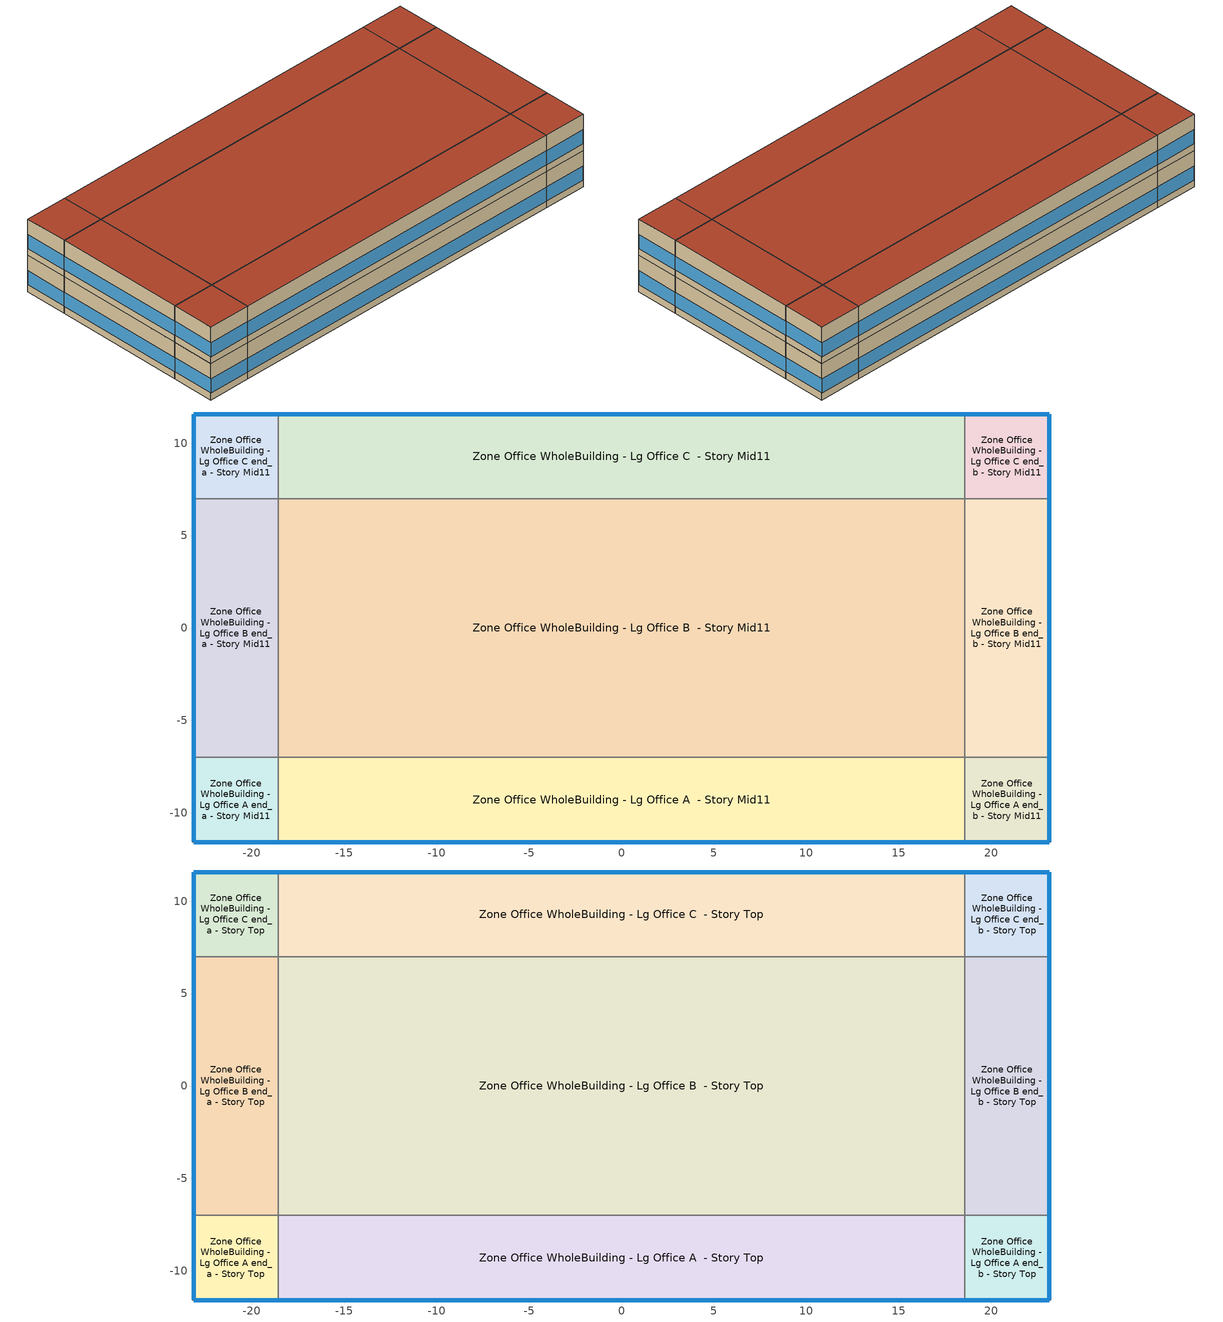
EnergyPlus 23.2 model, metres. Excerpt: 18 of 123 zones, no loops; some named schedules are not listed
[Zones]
Zone Office WholeBuilding - Lg Office A  - Story Mid11
 floor adiabatic (Typical Interior Floor): -18.58,-11.58 -18.58,-7 18.58,-7 18.58,-11.58 z43.59
 wall outside (Typical Insulated Steel Framed Exterior Wall R-4.44): -18.58,-11.58 18.58,-11.58 z43.59:47.55
 wall to Zone Office WholeBuilding - Lg Office A end_a - Story Mid11 (Typical Interior Wall): -18.58,-7 -18.58,-11.58 z43.59:47.55
 wall to Zone Office WholeBuilding - Lg Office B  - Story Mid11 (Typical Interior Wall): 18.58,-7 -18.58,-7 z43.59:47.55
 wall to Zone Office WholeBuilding - Lg Office A end_b - Story Mid11 (Typical Interior Wall): 18.58,-11.58 18.58,-7 z43.59:47.55
 window (U 1.22 SHGC 0.54 Simple Glazing Window U-1.22 SHGC 0.54): -18.55,-11.58 18.55,-11.58 z44.35:45.86
 ceiling adiabatic (Typical Interior Ceiling): 18.58,-11.58 18.58,-7 -18.58,-7 -18.58,-11.58 z47.55
Zone Office WholeBuilding - Lg Office A end_a - Story Mid11
 floor adiabatic (Typical Interior Floor): -23.15,-11.58 -23.15,-7 -18.58,-7 -18.58,-11.58 z43.59
 wall outside (Typical Insulated Steel Framed Exterior Wall R-4.44): -23.15,-7 -23.15,-11.58 -18.58,-11.58 z43.59:47.55
 wall to Zone Office WholeBuilding - Lg Office B end_a - Story Mid11 (Typical Interior Wall): -18.58,-7 -23.15,-7 z43.59:47.55
 window (U 1.22 SHGC 0.54 Simple Glazing Window U-1.22 SHGC 0.54): -23.15,-7.03 -23.15,-11.55 / -23.13,-11.58 -18.6,-11.58 z44.35:45.87
 ceiling adiabatic (Typical Interior Ceiling): -18.58,-11.58 -18.58,-7 -23.15,-7 -23.15,-11.58 z47.55
Zone Office WholeBuilding - Lg Office A end_b - Story Mid11
 floor adiabatic (Typical Interior Floor): 18.58,-11.58 18.58,-7 23.15,-7 23.15,-11.58 z43.59
 wall outside (Typical Insulated Steel Framed Exterior Wall R-4.44): 18.58,-11.58 23.15,-11.58 23.15,-7 z43.59:47.55
 wall to Zone Office WholeBuilding - Lg Office B end_b - Story Mid11 (Typical Interior Wall): 23.15,-7 18.58,-7 z43.59:47.55
 window (U 1.22 SHGC 0.54 Simple Glazing Window U-1.22 SHGC 0.54): 23.15,-11.55 23.15,-7.03 / 18.6,-11.58 23.13,-11.58 z44.35:45.87
 ceiling adiabatic (Typical Interior Ceiling): 23.15,-11.58 23.15,-7 18.58,-7 18.58,-11.58 z47.55
Zone Office WholeBuilding - Lg Office B  - Story Mid11
 floor adiabatic (Typical Interior Floor): -18.58,-7 -18.58,7 18.58,7 18.58,-7 z43.59
 wall to Zone Office WholeBuilding - Lg Office B end_a - Story Mid11 (Typical Interior Wall): -18.58,7 -18.58,-7 z43.59:47.55
 wall to Zone Office WholeBuilding - Lg Office C  - Story Mid11 (Typical Interior Wall): 18.58,7 -18.58,7 z43.59:47.55
 wall to Zone Office WholeBuilding - Lg Office B end_b - Story Mid11 (Typical Interior Wall): 18.58,-7 18.58,7 z43.59:47.55
 ceiling adiabatic (Typical Interior Ceiling): 18.58,-7 18.58,7 -18.58,7 -18.58,-7 z47.55
Zone Office WholeBuilding - Lg Office B end_a - Story Mid11
 floor adiabatic (Typical Interior Floor): -23.15,-7 -23.15,7 -18.58,7 -18.58,-7 z43.59
 wall outside (Typical Insulated Steel Framed Exterior Wall R-4.44): -23.15,7 -23.15,-7 z43.59:47.55
 wall to Zone Office WholeBuilding - Lg Office C end_a - Story Mid11 (Typical Interior Wall): -18.58,7 -23.15,7 z43.59:47.55
 window (U 1.22 SHGC 0.54 Simple Glazing Window U-1.22 SHGC 0.54): -23.15,6.98 -23.15,-6.98 z44.35:45.86
 ceiling adiabatic (Typical Interior Ceiling): -18.58,-7 -18.58,7 -23.15,7 -23.15,-7 z47.55
Zone Office WholeBuilding - Lg Office B end_b - Story Mid11
 floor adiabatic (Typical Interior Floor): 18.58,-7 18.58,7 23.15,7 23.15,-7 z43.59
 wall outside (Typical Insulated Steel Framed Exterior Wall R-4.44): 23.15,-7 23.15,7 z43.59:47.55
 wall to Zone Office WholeBuilding - Lg Office C end_b - Story Mid11 (Typical Interior Wall): 23.15,7 18.58,7 z43.59:47.55
 window (U 1.22 SHGC 0.54 Simple Glazing Window U-1.22 SHGC 0.54): 23.15,-6.98 23.15,6.98 z44.35:45.86
 ceiling adiabatic (Typical Interior Ceiling): 23.15,-7 23.15,7 18.58,7 18.58,-7 z47.55
Zone Office WholeBuilding - Lg Office C  - Story Mid11
 floor adiabatic (Typical Interior Floor): -18.58,7 -18.58,11.58 18.58,11.58 18.58,7 z43.59
 wall outside (Typical Insulated Steel Framed Exterior Wall R-4.44): 18.58,11.58 -18.58,11.58 z43.59:47.55
 wall to Zone Office WholeBuilding - Lg Office C end_a - Story Mid11 (Typical Interior Wall): -18.58,11.58 -18.58,7 z43.59:47.55
 wall to Zone Office WholeBuilding - Lg Office C end_b - Story Mid11 (Typical Interior Wall): 18.58,7 18.58,11.58 z43.59:47.55
 window (U 1.22 SHGC 0.54 Simple Glazing Window U-1.22 SHGC 0.54): 18.55,11.58 -18.55,11.58 z44.35:45.86
 ceiling adiabatic (Typical Interior Ceiling): 18.58,7 18.58,11.58 -18.58,11.58 -18.58,7 z47.55
Zone Office WholeBuilding - Lg Office C end_a - Story Mid11
 floor adiabatic (Typical Interior Floor): -23.15,7 -23.15,11.58 -18.58,11.58 -18.58,7 z43.59
 wall outside (Typical Insulated Steel Framed Exterior Wall R-4.44): -18.58,11.58 -23.15,11.58 -23.15,7 z43.59:47.55
 window (U 1.22 SHGC 0.54 Simple Glazing Window U-1.22 SHGC 0.54): -23.15,11.55 -23.15,7.03 / -18.6,11.58 -23.13,11.58 z44.35:45.87
 ceiling adiabatic (Typical Interior Ceiling): -18.58,7 -18.58,11.58 -23.15,11.58 -23.15,7 z47.55
Zone Office WholeBuilding - Lg Office C end_b - Story Mid11
 floor adiabatic (Typical Interior Floor): 18.58,7 18.58,11.58 23.15,11.58 23.15,7 z43.59
 wall outside (Typical Insulated Steel Framed Exterior Wall R-4.44): 23.15,7 23.15,11.58 18.58,11.58 z43.59:47.55
 window (U 1.22 SHGC 0.54 Simple Glazing Window U-1.22 SHGC 0.54): 23.13,11.58 18.6,11.58 / 23.15,7.03 23.15,11.55 z44.35:45.87
 ceiling adiabatic (Typical Interior Ceiling): 23.15,7 23.15,11.58 18.58,11.58 18.58,7 z47.55
Zone Office WholeBuilding - Lg Office A  - Story Top
 floor adiabatic (Typical Interior Floor): -18.58,-11.58 -18.58,-7 18.58,-7 18.58,-11.58 z47.55
 wall outside (Typical Insulated Steel Framed Exterior Wall R-4.44): -18.58,-11.58 18.58,-11.58 z47.55:51.51
 wall to Zone Office WholeBuilding - Lg Office A end_a - Story Top (Typical Interior Wall): -18.58,-7 -18.58,-11.58 z47.55:51.51
 wall to Zone Office WholeBuilding - Lg Office B  - Story Top (Typical Interior Wall): 18.58,-7 -18.58,-7 z47.55:51.51
 wall to Zone Office WholeBuilding - Lg Office A end_b - Story Top (Typical Interior Wall): 18.58,-11.58 18.58,-7 z47.55:51.51
 window (U 1.22 SHGC 0.54 Simple Glazing Window U-1.22 SHGC 0.54): -18.55,-11.58 18.55,-11.58 z48.31:49.82
 roof outside (Typical IEAD Roof R-10.0): 18.58,-11.58 18.58,-7 -18.58,-7 -18.58,-11.58 z51.51
Zone Office WholeBuilding - Lg Office A end_a - Story Top
 floor adiabatic (Typical Interior Floor): -23.15,-11.58 -23.15,-7 -18.58,-7 -18.58,-11.58 z47.55
 wall outside (Typical Insulated Steel Framed Exterior Wall R-4.44): -23.15,-7 -23.15,-11.58 -18.58,-11.58 z47.55:51.51
 wall to Zone Office WholeBuilding - Lg Office B end_a - Story Top (Typical Interior Wall): -18.58,-7 -23.15,-7 z47.55:51.51
 window (U 1.22 SHGC 0.54 Simple Glazing Window U-1.22 SHGC 0.54): -23.15,-7.03 -23.15,-11.55 / -23.13,-11.58 -18.6,-11.58 z48.31:49.83
 roof outside (Typical IEAD Roof R-10.0): -18.58,-11.58 -18.58,-7 -23.15,-7 -23.15,-11.58 z51.51
Zone Office WholeBuilding - Lg Office A end_b - Story Top
 floor adiabatic (Typical Interior Floor): 18.58,-11.58 18.58,-7 23.15,-7 23.15,-11.58 z47.55
 wall outside (Typical Insulated Steel Framed Exterior Wall R-4.44): 18.58,-11.58 23.15,-11.58 23.15,-7 z47.55:51.51
 wall to Zone Office WholeBuilding - Lg Office B end_b - Story Top (Typical Interior Wall): 23.15,-7 18.58,-7 z47.55:51.51
 window (U 1.22 SHGC 0.54 Simple Glazing Window U-1.22 SHGC 0.54): 23.15,-11.55 23.15,-7.03 / 18.6,-11.58 23.13,-11.58 z48.31:49.83
 roof outside (Typical IEAD Roof R-10.0): 23.15,-11.58 23.15,-7 18.58,-7 18.58,-11.58 z51.51
Zone Office WholeBuilding - Lg Office B  - Story Top
 floor adiabatic (Typical Interior Floor): -18.58,-7 -18.58,7 18.58,7 18.58,-7 z47.55
 wall to Zone Office WholeBuilding - Lg Office B end_a - Story Top (Typical Interior Wall): -18.58,7 -18.58,-7 z47.55:51.51
 wall to Zone Office WholeBuilding - Lg Office C  - Story Top (Typical Interior Wall): 18.58,7 -18.58,7 z47.55:51.51
 wall to Zone Office WholeBuilding - Lg Office B end_b - Story Top (Typical Interior Wall): 18.58,-7 18.58,7 z47.55:51.51
 roof outside (Typical IEAD Roof R-10.0): 18.58,-7 18.58,7 -18.58,7 -18.58,-7 z51.51
Zone Office WholeBuilding - Lg Office B end_a - Story Top
 floor adiabatic (Typical Interior Floor): -23.15,-7 -23.15,7 -18.58,7 -18.58,-7 z47.55
 wall outside (Typical Insulated Steel Framed Exterior Wall R-4.44): -23.15,7 -23.15,-7 z47.55:51.51
 wall to Zone Office WholeBuilding - Lg Office C end_a - Story Top (Typical Interior Wall): -18.58,7 -23.15,7 z47.55:51.51
 window (U 1.22 SHGC 0.54 Simple Glazing Window U-1.22 SHGC 0.54): -23.15,6.98 -23.15,-6.98 z48.31:49.82
 roof outside (Typical IEAD Roof R-10.0): -18.58,-7 -18.58,7 -23.15,7 -23.15,-7 z51.51
Zone Office WholeBuilding - Lg Office B end_b - Story Top
 floor adiabatic (Typical Interior Floor): 18.58,-7 18.58,7 23.15,7 23.15,-7 z47.55
 wall outside (Typical Insulated Steel Framed Exterior Wall R-4.44): 23.15,-7 23.15,7 z47.55:51.51
 wall to Zone Office WholeBuilding - Lg Office C end_b - Story Top (Typical Interior Wall): 23.15,7 18.58,7 z47.55:51.51
 window (U 1.22 SHGC 0.54 Simple Glazing Window U-1.22 SHGC 0.54): 23.15,-6.98 23.15,6.98 z48.31:49.82
 roof outside (Typical IEAD Roof R-10.0): 23.15,-7 23.15,7 18.58,7 18.58,-7 z51.51
Zone Office WholeBuilding - Lg Office C  - Story Top
 floor adiabatic (Typical Interior Floor): -18.58,7 -18.58,11.58 18.58,11.58 18.58,7 z47.55
 wall outside (Typical Insulated Steel Framed Exterior Wall R-4.44): 18.58,11.58 -18.58,11.58 z47.55:51.51
 wall to Zone Office WholeBuilding - Lg Office C end_a - Story Top (Typical Interior Wall): -18.58,11.58 -18.58,7 z47.55:51.51
 wall to Zone Office WholeBuilding - Lg Office C end_b - Story Top (Typical Interior Wall): 18.58,7 18.58,11.58 z47.55:51.51
 window (U 1.22 SHGC 0.54 Simple Glazing Window U-1.22 SHGC 0.54): 18.55,11.58 -18.55,11.58 z48.31:49.82
 roof outside (Typical IEAD Roof R-10.0): 18.58,7 18.58,11.58 -18.58,11.58 -18.58,7 z51.51
Zone Office WholeBuilding - Lg Office C end_a - Story Top
 floor adiabatic (Typical Interior Floor): -23.15,7 -23.15,11.58 -18.58,11.58 -18.58,7 z47.55
 wall outside (Typical Insulated Steel Framed Exterior Wall R-4.44): -18.58,11.58 -23.15,11.58 -23.15,7 z47.55:51.51
 window (U 1.22 SHGC 0.54 Simple Glazing Window U-1.22 SHGC 0.54): -23.15,11.55 -23.15,7.03 / -18.6,11.58 -23.13,11.58 z48.31:49.83
 roof outside (Typical IEAD Roof R-10.0): -18.58,7 -18.58,11.58 -23.15,11.58 -23.15,7 z51.51
Zone Office WholeBuilding - Lg Office C end_b - Story Top
 floor adiabatic (Typical Interior Floor): 18.58,7 18.58,11.58 23.15,11.58 23.15,7 z47.55
 wall outside (Typical Insulated Steel Framed Exterior Wall R-4.44): 23.15,7 23.15,11.58 18.58,11.58 z47.55:51.51
 window (U 1.22 SHGC 0.54 Simple Glazing Window U-1.22 SHGC 0.54): 23.13,11.58 18.6,11.58 / 23.15,7.03 23.15,11.55 z48.31:49.83
 roof outside (Typical IEAD Roof R-10.0): 23.15,7 23.15,11.58 18.58,11.58 18.58,7 z51.51
[Building]
ComStock DOE Ref Pre-1980|LargeOffice: North Axis {deg}=270; Terrain=City
[Site:Location]
Maxwell Afb_AL_USA: Latitude {deg}=32.38; Longitude {deg}=-86.36; Time Zone {hr}=-6; Elevation {m}=52
[Site:GroundTemperature:FCfactorMethod]
January Ground Temperature {C}=16; February Ground Temperature {C}=11.9; March Ground Temperature {C}=7.7; April Ground Temperature {C}=4; May Ground Temperature {C}=7.9; June Ground Temperature {C}=13.8; July Ground Temperature {C}=17.2; August Ground Temperature {C}=20.8; September Ground Temperature {C}=24.8; October Ground Temperature {C}=26.1; November Ground Temperature {C}=26.5; December Ground Temperature {C}=22.5
[Site:WaterMainsTemperature]
Calculation Method=Correlation; Annual Average Outdoor Air Temperature {C}=18.7358; Maximum Difference In Monthly Average Outdoor Air Temperatures {deltaC}=20.53
[SizingPeriod:DesignDay] Month=7; Day of Month=21; Day Type=SummerDesignDay; Daily Dry-Bulb Temperature Range {deltaC}=10.3; Dry-Bulb Temperature Range Modifier Type=DefaultMultipliers; Barometric Pressure {Pa}=100702; Wind Speed {m/s}=3; Wind Direction {deg}=240; Rain Indicator=No; Snow Indicator=No; Daylight Saving Time Indicator=No; Solar Model Indicator=ASHRAETau; ASHRAE Clear Sky Optical Depth for Beam Irradiance (taub)=0.459; ASHRAE Clear Sky Optical Depth for Diffuse Irradiance (taud)=2.177; Begin Environment Reset Mode=FullResetAtBeginEnvironment
Name | Maximum Dry-Bulb Temperature {C} | Humidity Condition Type | Wetbulb or DewPoint at Maximum Dry-Bulb {C}
Maxwell Afb Ann Clg .4% Condns DB=>MWB 1 | 36.3 | Wetbulb | 24.8
Maxwell Afb Ann Clg .4% Condns WB=>MDB 1 | 32.9 | Wetbulb | 27
Maxwell Afb Ann Clg 1% Condns DB=>MWB 1 | 35.2 | Wetbulb | 24.8
Maxwell Afb Ann Clg 2% Condns DP=>MDB 1 | 28.6 | Dewpoint | 24.5
[Material] Thermal Absorptance=0.9; Solar Absorptance=0.7
Name | Roughness | Thickness {m} | Conductivity {W/m-K} | Density {kg/m3} | Specific Heat {J/kg-K} | Visible Absorptance
100mm Normalweight concrete floor | MediumRough | 0.1016 | 2.31045 | 2322 | 832.557 | 0.7
25mm Stucco | Smooth | 0.0254 | 0.72 | 1856 | 840 | 0.7
5/8 in. Gypsum Board | MediumSmooth | 0.0159 | 0.16 | 800 | 1090 | 0.7
G01 13mm gypsum board | Smooth | 0.0127 | 0.160031 | 800.001 | 1090.73 | 0.5
Metal Roof Surface | Smooth | 0.0008 | 45.28 | 7824 | 500 | 0.7
Roof Membrane | VeryRough | 0.0095 | 0.16 | 1121.29 | 1460 | 0.7
Std Wood 6inch 1 | MediumSmooth | 0.15 | 0.12 | 540 | 1210 | 0.7
[Material:NoMass] Roughness=Smooth; Thermal Absorptance=0.9; Solar Absorptance=0.7
Name | Thermal Resistance {m2-K/W} | Visible Absorptance
CP02 CARPET PAD | 0.21648 | 0.8
Typical Insulation R-2.27 | 0.39899 | 0.7
Typical Insulation R-8.88 | 1.56434 | 0.7
[WindowMaterial:SimpleGlazingSystem]
U 1.22 SHGC 0.54 Simple Glazing U-1.22 SHGC 0.54: U-Factor {W/m2-K}=6.92748; Solar Heat Gain Coefficient=0.54; Visible Transmittance=0.38
[Construction]
InteriorFurnishings 1: Std Wood 6inch 1
Typical IEAD Roof R-10.0: Roof Membrane, Typical Insulation R-8.88, Metal Roof Surface
Typical Insulated Steel Framed Exterior Wall R-4.44: 25mm Stucco, 5/8 in. Gypsum Board, Typical Insulation R-2.27, 5/8 in. Gypsum Board
Typical Interior Ceiling: CP02 CARPET PAD, 100mm Normalweight concrete floor
Typical Interior Floor: 100mm Normalweight concrete floor, CP02 CARPET PAD
Typical Interior Wall: G01 13mm gypsum board, G01 13mm gypsum board
U 1.22 SHGC 0.54 Simple Glazing Window U-1.22 SHGC 0.54: U 1.22 SHGC 0.54 Simple Glazing U-1.22 SHGC 0.54
[Zone] Multiplier=1; Part of Total Floor Area=Yes
Zone Office WholeBuilding - Lg Office A  - Story Mid11; Zone Office WholeBuilding - Lg Office A  - Story Top; Zone Office WholeBuilding - Lg Office A end_a - Story Mid11; Zone Office WholeBuilding - Lg Office A end_a - Story Top; Zone Office WholeBuilding - Lg Office A end_b - Story Mid11; Zone Office WholeBuilding - Lg Office A end_b - Story Top; Zone Office WholeBuilding - Lg Office B  - Story Mid11; Zone Office WholeBuilding - Lg Office B  - Story Top; Zone Office WholeBuilding - Lg Office B end_a - Story Mid11; Zone Office WholeBuilding - Lg Office B end_a - Story Top; Zone Office WholeBuilding - Lg Office B end_b - Story Mid11; Zone Office WholeBuilding - Lg Office B end_b - Story Top; Zone Office WholeBuilding - Lg Office C  - Story Mid11; Zone Office WholeBuilding - Lg Office C  - Story Top; Zone Office WholeBuilding - Lg Office C end_a - Story Mid11; Zone Office WholeBuilding - Lg Office C end_a - Story Top; Zone Office WholeBuilding - Lg Office C end_b - Story Mid11; Zone Office WholeBuilding - Lg Office C end_b - Story Top
[Space] Space Type=Office WholeBuilding - Lg Office - ComStock DOE Ref Pre-1980
Name | Zone
Office WholeBuilding - Lg Office A  - Story Mid11 | Zone Office WholeBuilding - Lg Office A  - Story Mid11
Office WholeBuilding - Lg Office A  - Story Top | Zone Office WholeBuilding - Lg Office A  - Story Top
Office WholeBuilding - Lg Office A end_a - Story Mid11 | Zone Office WholeBuilding - Lg Office A end_a - Story Mid11
Office WholeBuilding - Lg Office A end_a - Story Top | Zone Office WholeBuilding - Lg Office A end_a - Story Top
Office WholeBuilding - Lg Office A end_b - Story Mid11 | Zone Office WholeBuilding - Lg Office A end_b - Story Mid11
Office WholeBuilding - Lg Office A end_b - Story Top | Zone Office WholeBuilding - Lg Office A end_b - Story Top
Office WholeBuilding - Lg Office B  - Story Mid11 | Zone Office WholeBuilding - Lg Office B  - Story Mid11
Office WholeBuilding - Lg Office B  - Story Top | Zone Office WholeBuilding - Lg Office B  - Story Top
Office WholeBuilding - Lg Office B end_a - Story Mid11 | Zone Office WholeBuilding - Lg Office B end_a - Story Mid11
Office WholeBuilding - Lg Office B end_a - Story Top | Zone Office WholeBuilding - Lg Office B end_a - Story Top
Office WholeBuilding - Lg Office B end_b - Story Mid11 | Zone Office WholeBuilding - Lg Office B end_b - Story Mid11
Office WholeBuilding - Lg Office B end_b - Story Top | Zone Office WholeBuilding - Lg Office B end_b - Story Top
Office WholeBuilding - Lg Office C  - Story Mid11 | Zone Office WholeBuilding - Lg Office C  - Story Mid11
Office WholeBuilding - Lg Office C  - Story Top | Zone Office WholeBuilding - Lg Office C  - Story Top
Office WholeBuilding - Lg Office C end_a - Story Mid11 | Zone Office WholeBuilding - Lg Office C end_a - Story Mid11
Office WholeBuilding - Lg Office C end_a - Story Top | Zone Office WholeBuilding - Lg Office C end_a - Story Top
Office WholeBuilding - Lg Office C end_b - Story Mid11 | Zone Office WholeBuilding - Lg Office C end_b - Story Mid11
Office WholeBuilding - Lg Office C end_b - Story Top | Zone Office WholeBuilding - Lg Office C end_b - Story Top
[SpaceList]
Office WholeBuilding - Lg Office - ComStock DOE Ref Pre-1980: Office WholeBuilding - Lg Office B  - Story Mid10, Office WholeBuilding - Lg Office B  - Story Ground, Office WholeBuilding - Lg Office A end_a - Story Mid, Office WholeBuilding - Lg Office A  - Story Mid, Office WholeBuilding - Lg Office B  - Story Mid, Office WholeBuilding - Lg Office C  - Story Mid, Office WholeBuilding - Lg Office A end_b - Story Mid, Office WholeBuilding - Lg Office B end_a - Story Mid2, Office WholeBuilding - Lg Office C end_a - Story Mid2, Office WholeBuilding - Lg Office A end_b - Story Mid8, Office WholeBuilding - Lg Office A end_a - Story Mid3, Office WholeBuilding - Lg Office B end_a - Story Mid3, Office WholeBuilding - Lg Office C end_a - Story Mid3, Office WholeBuilding - Lg Office A end_b - Story Top, Office WholeBuilding - Lg Office A end_b - Story Mid3, Office WholeBuilding - Lg Office B end_b - Story Mid3, Office WholeBuilding - Lg Office A  - Story Mid2, Office WholeBuilding - Lg Office C end_b - Story Mid3, Office WholeBuilding - Lg Office A end_a - Story Mid4, Office WholeBuilding - Lg Office B end_a - Story Mid4, Office WholeBuilding - Lg Office A  - Story Mid4, Office WholeBuilding - Lg Office B  - Story Mid4, Office WholeBuilding - Lg Office C  - Story Mid4, Office WholeBuilding - Lg Office B end_a - Story Ground, Office WholeBuilding - Lg Office B end_b - Story Mid2, Office WholeBuilding - Lg Office A end_a - Story Mid8, Office WholeBuilding - Lg Office A end_b - Story Mid4, Office WholeBuilding - Lg Office B end_b - Story Mid4, Office WholeBuilding - Lg Office C end_a - Story Ground, Office WholeBuilding - Lg Office C end_b - Story Mid4, Office WholeBuilding - Lg Office C end_a - Story Mid5, Office WholeBuilding - Lg Office C  - Story Mid5, Office WholeBuilding - Lg Office A  - Story Mid3, Office WholeBuilding - Lg Office A end_b - Story Mid5, Office WholeBuilding - Lg Office B end_b - Story Mid5, Office WholeBuilding - Lg Office A end_a - Story Ground, Office WholeBuilding - Lg Office C  - Story Mid2, Office WholeBuilding - Lg Office C  - Story Mid10, Office WholeBuilding - Lg Office B end_a - Story Mid, Office WholeBuilding - Lg Office C end_a - Story Mid10, Office WholeBuilding - Lg Office B  - Story Mid9, Office WholeBuilding - Lg Office B end_b - Story Mid10, Office WholeBuilding - Lg Office A end_b - Story Mid10, Office WholeBuilding - Lg Office B end_b - Story Mid9, Office WholeBuilding - Lg Office C end_a - Story Mid11, Office WholeBuilding - Lg Office C end_b - Story Top, Office WholeBuilding - Lg Office B end_b - Story Top, Office WholeBuilding - Lg Office A end_a - Story Mid7, Office WholeBuilding - Lg Office A end_a - Story Mid6, Office WholeBuilding - Lg Office A  - Story Mid5, Office WholeBuilding - Lg Office B  - Story Mid6, Office WholeBuilding - Lg Office C end_b - Story Mid11, Office WholeBuilding - Lg Office B  - Story Top, Office WholeBuilding - Lg Office A end_a - Story Mid10, Office WholeBuilding - Lg Office C end_b - Story Mid, Office WholeBuilding - Lg Office C  - Story Top, Office WholeBuilding - Lg Office A end_a - Story Mid11, Office WholeBuilding - Lg Office B  - Story Mid3, Office WholeBuilding - Lg Office C end_a - Story Top, Office WholeBuilding - Lg Office C end_b - Story Mid2, Office WholeBuilding - Lg Office A end_b - Story Mid6, Office WholeBuilding - Lg Office C end_b - Story Mid6, Office WholeBuilding - Lg Office A  - Story Mid10, Office WholeBuilding - Lg Office A  - Story Top, Office WholeBuilding - Lg Office A  - Story Mid6, Office WholeBuilding - Lg Office C end_a - Story Mid4, Office WholeBuilding - Lg Office C  - Story Mid11, Office WholeBuilding - Lg Office A  - Story Mid11, Office WholeBuilding - Lg Office B end_b - Story Mid, Office WholeBuilding - Lg Office A end_b - Story Mid9, Office WholeBuilding - Lg Office B end_a - Story Mid10, Office WholeBuilding - Lg Office C  - Story Mid9, Office WholeBuilding - Lg Office C end_b - Story Mid9, Office WholeBuilding - Lg Office C  - Story Mid3, Office WholeBuilding - Lg Office B  - Story Mid5, Office WholeBuilding - Lg Office C  - Story Mid7, Office WholeBuilding - Lg Office A end_a - Story Mid9, Office WholeBuilding - Lg Office B end_a - Story Mid11, Office WholeBuilding - Lg Office B end_a - Story Top, Office WholeBuilding - Lg Office A end_b - Story Mid11, Office WholeBuilding - Lg Office A  - Story Mid9, Office WholeBuilding - Lg Office B end_a - Story Mid5, Office WholeBuilding - Lg Office B end_a - Story Mid8, Office WholeBuilding - Lg Office C end_b - Story Mid8, Office WholeBuilding - Lg Office B  - Story Mid11, Office WholeBuilding - Lg Office C end_a - Story Mid9, Office WholeBuilding - Lg Office A  - Story Ground, Office WholeBuilding - Lg Office C end_a - Story Mid6, Office WholeBuilding - Lg Office C end_a - Story Mid, Office WholeBuilding - Lg Office A end_b - Story Mid2, Office WholeBuilding - Lg Office B end_a - Story Mid6, Office WholeBuilding - Lg Office B  - Story Mid7, Office WholeBuilding - Lg Office B end_a - Story Mid9, Office WholeBuilding - Lg Office B end_b - Story Mid8, Office WholeBuilding - Lg Office A end_a - Story Mid5, Office WholeBuilding - Lg Office B end_b - Story Mid7, Office WholeBuilding - Lg Office A end_a - Story Top, Office WholeBuilding - Lg Office A  - Story Mid7, Office WholeBuilding - Lg Office A end_a - Story Mid2, Office WholeBuilding - Lg Office B  - Story Mid2, Office WholeBuilding - Lg Office C  - Story Mid8, Office WholeBuilding - Lg Office C end_b - Story Mid10, Office WholeBuilding - Lg Office C end_a - Story Mid7, Office WholeBuilding - Lg Office B end_b - Story Mid11, Office WholeBuilding - Lg Office B  - Story Mid8, Office WholeBuilding - Lg Office A  - Story Mid8, Office WholeBuilding - Lg Office C end_a - Story Mid8, Office WholeBuilding - Lg Office C  - Story Ground, Office WholeBuilding - Lg Office C end_b - Story Mid7, Office WholeBuilding - Lg Office A end_b - Story Mid7, Office WholeBuilding - Lg Office B end_a - Story Mid7, Office WholeBuilding - Lg Office C  - Story Mid6, Office WholeBuilding - Lg Office B end_b - Story Mid6, Office WholeBuilding - Lg Office C end_b - Story Mid5
[Lights]
Office WholeBuilding - Lg Office Lights: Zone or ZoneList or Space or SpaceList=Office WholeBuilding - Lg Office - ComStock DOE Ref Pre-1980; Schedule=Office BLDG_LIGHT_EndUseData; Design Level Calculation Method=Watts/Area; Watts per Zone Floor Area {W/m2}=16.9532; Return Air Fraction=0; Fraction Radiant=0.655386; Fraction Visible=0.2; Fraction Replaceable=1
[ElectricEquipment]
Office WholeBuilding - Lg Office Elec Equip: Zone or ZoneList or Space or SpaceList=Office WholeBuilding - Lg Office - ComStock DOE Ref Pre-1980; Schedule=Office BLDG_EQUIP_EndUseData; Design Level Calculation Method=Watts/Area; Watts per Zone Floor Area {W/m2}=8.07293; Fraction Latent=0; Fraction Radiant=0.5; Fraction Lost=0
[InternalMass] Construction=InteriorFurnishings 1
Name | Zone or ZoneList | Space or SpaceList | Surface Area {m2}
Office WholeBuilding - Lg Office A  - Story Mid11 Mass | Zone Office WholeBuilding - Lg Office A  - Story Mid11 | Office WholeBuilding - Lg Office A  - Story Mid11 | 339.777
Office WholeBuilding - Lg Office A  - Story Top Mass | Zone Office WholeBuilding - Lg Office A  - Story Top | Office WholeBuilding - Lg Office A  - Story Top | 339.777
Office WholeBuilding - Lg Office A end_a - Story Mid11 Mass | Zone Office WholeBuilding - Lg Office A end_a - Story Mid11 | Office WholeBuilding - Lg Office A end_a - Story Mid11 | 41.8064
Office WholeBuilding - Lg Office A end_a - Story Top Mass | Zone Office WholeBuilding - Lg Office A end_a - Story Top | Office WholeBuilding - Lg Office A end_a - Story Top | 41.8064
Office WholeBuilding - Lg Office A end_b - Story Mid11 Mass | Zone Office WholeBuilding - Lg Office A end_b - Story Mid11 | Office WholeBuilding - Lg Office A end_b - Story Mid11 | 41.8064
Office WholeBuilding - Lg Office A end_b - Story Top Mass | Zone Office WholeBuilding - Lg Office A end_b - Story Top | Office WholeBuilding - Lg Office A end_b - Story Top | 41.8064
Office WholeBuilding - Lg Office B  - Story Mid11 Mass | Zone Office WholeBuilding - Lg Office B  - Story Mid11 | Office WholeBuilding - Lg Office B  - Story Mid11 | 1040.97
Office WholeBuilding - Lg Office B  - Story Top Mass | Zone Office WholeBuilding - Lg Office B  - Story Top | Office WholeBuilding - Lg Office B  - Story Top | 1040.97
Office WholeBuilding - Lg Office B end_a - Story Mid11 Mass | Zone Office WholeBuilding - Lg Office B end_a - Story Mid11 | Office WholeBuilding - Lg Office B end_a - Story Mid11 | 128.082
Office WholeBuilding - Lg Office B end_a - Story Top Mass | Zone Office WholeBuilding - Lg Office B end_a - Story Top | Office WholeBuilding - Lg Office B end_a - Story Top | 128.082
Office WholeBuilding - Lg Office B end_b - Story Mid11 Mass | Zone Office WholeBuilding - Lg Office B end_b - Story Mid11 | Office WholeBuilding - Lg Office B end_b - Story Mid11 | 128.082
Office WholeBuilding - Lg Office B end_b - Story Top Mass | Zone Office WholeBuilding - Lg Office B end_b - Story Top | Office WholeBuilding - Lg Office B end_b - Story Top | 128.082
Office WholeBuilding - Lg Office C  - Story Mid11 Mass | Zone Office WholeBuilding - Lg Office C  - Story Mid11 | Office WholeBuilding - Lg Office C  - Story Mid11 | 339.777
Office WholeBuilding - Lg Office C  - Story Top Mass | Zone Office WholeBuilding - Lg Office C  - Story Top | Office WholeBuilding - Lg Office C  - Story Top | 339.777
Office WholeBuilding - Lg Office C end_a - Story Mid11 Mass | Zone Office WholeBuilding - Lg Office C end_a - Story Mid11 | Office WholeBuilding - Lg Office C end_a - Story Mid11 | 41.8064
Office WholeBuilding - Lg Office C end_a - Story Top Mass | Zone Office WholeBuilding - Lg Office C end_a - Story Top | Office WholeBuilding - Lg Office C end_a - Story Top | 41.8064
Office WholeBuilding - Lg Office C end_b - Story Mid11 Mass | Zone Office WholeBuilding - Lg Office C end_b - Story Mid11 | Office WholeBuilding - Lg Office C end_b - Story Mid11 | 41.8064
Office WholeBuilding - Lg Office C end_b - Story Top Mass | Zone Office WholeBuilding - Lg Office C end_b - Story Top | Office WholeBuilding - Lg Office C end_b - Story Top | 41.8064
[People]
Office WholeBuilding - Lg Office People: Zone or ZoneList or Space or SpaceList=Office WholeBuilding - Lg Office - ComStock DOE Ref Pre-1980; Number of People Schedule=Large Office Bldg Occ; Number of People Calculation Method=People/Area; People per Floor Area {person/m2}=0.0538196; Fraction Radiant=0.3; Activity Level Schedule=Large Office Activity; Work Efficiency Schedule=Work Efficiency Schedule; Clothing Insulation Schedule=Clothing Schedule; Air Velocity Schedule=Air Velocity Schedule
[ZoneInfiltration:DesignFlowRate] Schedule=Always On Discrete; Design Flow Rate Calculation Method=Flow/ExteriorArea; Constant Term Coefficient=0; Temperature Term Coefficient=0; Velocity Term Coefficient=0.224; Velocity Squared Term Coefficient=0
Name | Zone or ZoneList or Space or SpaceList | Flow Rate per Exterior Surface Area {m3/s-m2}
Office WholeBuilding - Lg Office A  - Story Mid11 Infiltration | Office WholeBuilding - Lg Office A  - Story Mid11 | 0.00102523
Office WholeBuilding - Lg Office A  - Story Top Infiltration | Office WholeBuilding - Lg Office A  - Story Top | 0.000476001
Office WholeBuilding - Lg Office A end_a - Story Mid11 Infiltration | Office WholeBuilding - Lg Office A end_a - Story Mid11 | 0.00102523
Office WholeBuilding - Lg Office A end_a - Story Top Infiltration | Office WholeBuilding - Lg Office A end_a - Story Top | 0.000650147
Office WholeBuilding - Lg Office A end_b - Story Mid11 Infiltration | Office WholeBuilding - Lg Office A end_b - Story Mid11 | 0.00102523
Office WholeBuilding - Lg Office A end_b - Story Top Infiltration | Office WholeBuilding - Lg Office A end_b - Story Top | 0.000650147
Office WholeBuilding - Lg Office B end_a - Story Mid11 Infiltration | Office WholeBuilding - Lg Office B end_a - Story Mid11 | 0.00102523
Office WholeBuilding - Lg Office B end_a - Story Top Infiltration | Office WholeBuilding - Lg Office B end_a - Story Top | 0.000476001
Office WholeBuilding - Lg Office B end_b - Story Mid11 Infiltration | Office WholeBuilding - Lg Office B end_b - Story Mid11 | 0.00102523
Office WholeBuilding - Lg Office B end_b - Story Top Infiltration | Office WholeBuilding - Lg Office B end_b - Story Top | 0.000476001
Office WholeBuilding - Lg Office C  - Story Mid11 Infiltration | Office WholeBuilding - Lg Office C  - Story Mid11 | 0.00102523
Office WholeBuilding - Lg Office C  - Story Top Infiltration | Office WholeBuilding - Lg Office C  - Story Top | 0.000476001
Office WholeBuilding - Lg Office C end_a - Story Mid11 Infiltration | Office WholeBuilding - Lg Office C end_a - Story Mid11 | 0.00102523
Office WholeBuilding - Lg Office C end_a - Story Top Infiltration | Office WholeBuilding - Lg Office C end_a - Story Top | 0.000650147
Office WholeBuilding - Lg Office C end_b - Story Mid11 Infiltration | Office WholeBuilding - Lg Office C end_b - Story Mid11 | 0.00102523
Office WholeBuilding - Lg Office C end_b - Story Top Infiltration | Office WholeBuilding - Lg Office C end_b - Story Top | 0.000650147
[Exterior:Lights] Schedule=Always On Discrete; Control Option=AstronomicalClock
Name | Design Level {W}
Building Facades | 1481.13
Main Entries | 276.923
Other Doors | 346.154
Parking Areas and Drives | 12089.1
[Schedule:Day:Interval]
Office BLDG_LIGHT_EndUseData Default: Average, 00:15, 0.050454, 00:30, 0.0476171, 00:45, 0.0510856, 01:00, 0.0545542, 01:15, 0.0580227, 01:30, 0.0614912, 01:45, 0.0649598, 02:00, 0.0684283, 02:15, 0.0718968, 02:30, 0.0753654, 02:45, 0.0788339, 03:00, 0.0823025, 03:15, 0.085771, 03:30, 0.111016, 03:45, 0.136262, 04:00, 0.161507, 04:15, 0.186752, 04:30, 0.275585, 04:45, 0.364419, 05:00, 0.453253, 05:15, 0.542086, 05:30, 0.599833, 05:45, 0.657579, 06:00, 0.715326, 06:15, 0.773073, 06:30, 0.790609, 06:45, 0.808144, 07:00, 0.82568, 07:15, 0.843215, 07:30, 0.844346, 07:45, 0.845477, 08:00, 0.846607, 08:15, 0.847738, 08:30, 0.848869, 08:45, 0.85, 09:00, 0.841985, 09:15, 0.83397, 09:30, 0.825954, 09:45, 0.817939, 10:00, 0.805464, 10:15, 0.792989, 10:30, 0.780514, 10:45, 0.768039, 11:00, 0.774076, 11:15, 0.780114, 11:30, 0.786151, 11:45, 0.792188, 12:00, 0.785442, 12:15, 0.778695, 12:30, 0.771949, 12:45, 0.765202, 13:00, 0.735588, 13:15, 0.705974, 13:30, 0.67636, 13:45, 0.646746, 14:00, 0.588936, 14:15, 0.531125, 14:30, 0.473315, 14:45, 0.415505, 15:00, 0.357694, 15:15, 0.299884, 15:30, 0.258758, 15:45, 0.217632, 16:00, 0.176505, 16:15, 0.135379, 16:30, 0.124392, 16:45, 0.113405, 17:00, 0.102417, 17:15, 0.09143, 17:30, 0.090147, 17:45, 0.088864, 18:00, 0.087581, 18:15, 0.086298, 18:30, 0.0865627, 18:45, 0.0868275, 19:00, 0.0870922, 19:15, 0.087357, 19:30, 0.0872172, 19:45, 0.0870775, 20:00, 0.0869377, 20:15, 0.086798, 20:30, 0.0785857, 20:45, 0.0703735, 21:00, 0.0621613, 21:15, 0.053949, 21:30, 0.0527953, 21:45, 0.0516415, 22:00, 0.0504877, 22:15, 0.049334, 22:30, 0.0454997, 22:45, 0.0416655, 23:00, 0.0378312, 23:15, 0.033997, 23:30, 0.0401453, 23:45, 0.0435815, 24:00, 0.0470177
Office BLDG_LIGHT_EndUseData Sat Day: Average, 00:15, 0.064452, 00:30, 0.064679, 00:45, 0.0644732, 01:00, 0.0642674, 01:15, 0.0640616, 01:30, 0.0638558, 01:45, 0.0638332, 02:00, 0.0638105, 02:15, 0.0637879, 02:30, 0.0637652, 02:45, 0.0637686, 03:00, 0.063772, 03:15, 0.0637753, 03:30, 0.0637787, 03:45, 0.0480268, 04:00, 0.0467134, 04:15, 0.0454, 04:30, 0.0472158, 04:45, 0.0490316, 05:00, 0.0508474, 05:15, 0.0526632, 05:30, 0.0565485, 05:45, 0.0604339, 06:00, 0.0643192, 06:15, 0.0682046, 06:30, 0.0691603, 06:45, 0.070116, 07:00, 0.0710718, 07:15, 0.0720275, 07:30, 0.0729832, 07:45, 0.0739389, 08:00, 0.0748947, 08:15, 0.0758504, 08:30, 0.0768061, 08:45, 0.0777618, 09:00, 0.0787176, 09:15, 0.0796733, 09:30, 0.080629, 09:45, 0.0815848, 10:00, 0.0825405, 10:15, 0.0834962, 10:30, 0.0844519, 10:45, 0.0854077, 11:00, 0.0863634, 11:15, 0.0873191, 11:30, 0.0882749, 11:45, 0.0892306, 11:52, 0.0897084, 12:00, 0.0423731, 12:15, 0.0424006, 12:30, 0.0424281, 12:45, 0.0424556, 13:00, 0.0424831, 13:15, 0.0425106, 13:30, 0.0425381, 13:45, 0.0425656, 13:52, 0.0897084, 14:00, 0.0425931, 14:07, 0.0894761, 14:15, 0.0426206, 14:22, 0.0892437, 14:30, 0.042648, 14:37, 0.0890114, 14:45, 0.0426755, 14:52, 0.088779, 15:00, 0.042703, 15:07, 0.0885467, 15:15, 0.0427305, 15:22, 0.0883143, 15:30, 0.042758, 15:37, 0.088082, 15:45, 0.0427855, 15:52, 0.0878496, 16:00, 0.042813, 16:07, 0.0876173, 16:15, 0.0428405, 16:22, 0.0873849, 16:30, 0.042868, 16:37, 0.0871526, 16:45, 0.0428955, 16:52, 0.0869202, 17:00, 0.042923, 17:07, 0.0866879, 17:15, 0.0429505, 17:22, 0.0864555, 17:30, 0.042978, 17:37, 0.0862232, 17:45, 0.0430055, 17:52, 0.0859908, 18:00, 0.043033, 18:07, 0.0857585, 18:15, 0.0430605, 18:22, 0.0855261, 18:30, 0.0430879, 18:37, 0.0852938, 18:45, 0.0431154, 18:52, 0.0850614, 19:00, 0.0431429, 19:07, 0.0848291, 19:15, 0.0431704, 19:22, 0.0845967, 19:30, 0.0844805, 19:45, 0.0809774, 20:00, 0.0774742, 20:15, 0.0739711, 20:30, 0.0704679, 20:45, 0.0698585, 21:00, 0.0692492, 21:15, 0.0686398, 21:30, 0.0680305, 21:45, 0.0679978, 22:00, 0.0679652, 22:15, 0.0679325, 22:30, 0.0678999, 22:45, 0.0668677, 23:00, 0.0658355, 23:15, 0.0648033, 23:30, 0.063771, 23:45, 0.063998, 24:00, 0.042813
Office BLDG_LIGHT_EndUseData Sun Day: Average, 00:15, 0.0633487, 00:30, 0.0634362, 00:45, 0.0635237, 01:00, 0.0636112, 01:15, 0.0636987, 01:30, 0.0637342, 01:45, 0.0637697, 02:00, 0.0638052, 02:15, 0.0638407, 02:30, 0.0638426, 02:45, 0.0638445, 03:00, 0.0638464, 03:15, 0.0638483, 03:30, 0.0590495, 03:45, 0.0542507, 04:00, 0.0494519, 04:15, 0.0446531, 04:30, 0.0446931, 04:45, 0.0447331, 05:00, 0.0447731, 05:15, 0.0448131, 05:30, 0.0444464, 05:45, 0.0440796, 06:00, 0.0437128, 06:15, 0.043346, 06:30, 0.0434107, 06:45, 0.0434753, 07:00, 0.04354, 07:15, 0.0436047, 07:30, 0.0436534, 07:45, 0.0437021, 08:00, 0.0437508, 08:15, 0.0437995, 08:30, 0.0432527, 08:45, 0.0427059, 09:00, 0.042159, 09:15, 0.0416122, 09:30, 0.0417322, 09:45, 0.0418523, 10:00, 0.0419723, 10:15, 0.0420923, 10:30, 0.0636421, 10:45, 0.0636506, 11:00, 0.0636591, 11:15, 0.0636676, 11:30, 0.063676, 11:45, 0.0636845, 12:00, 0.063693, 12:15, 0.0637015, 12:30, 0.0637099, 12:45, 0.0637184, 13:00, 0.0637269, 13:15, 0.0637354, 13:30, 0.0637438, 13:45, 0.0637523, 14:00, 0.0637608, 14:15, 0.0637693, 14:30, 0.0637777, 14:45, 0.0637862, 15:00, 0.0637947, 15:15, 0.0638032, 15:30, 0.0638116, 15:45, 0.0638201, 16:00, 0.0638286, 16:15, 0.0638371, 16:30, 0.0638455, 16:45, 0.063854, 17:00, 0.0638625, 17:15, 0.063871, 17:30, 0.0638794, 17:45, 0.0638879, 18:00, 0.0638964, 18:15, 0.0639049, 18:30, 0.0639133, 18:45, 0.0639218, 19:00, 0.0639303, 19:15, 0.0639388, 19:30, 0.0632919, 19:45, 0.062645, 20:00, 0.0619982, 20:15, 0.0613513, 20:30, 0.0619439, 20:45, 0.0625364, 21:00, 0.0631289, 21:15, 0.0637214, 21:30, 0.0609629, 21:45, 0.0582044, 22:00, 0.0554458, 22:15, 0.0526873, 22:30, 0.053833, 22:45, 0.0549787, 23:00, 0.0561244, 23:15, 0.0572701, 23:30, 0.0587898, 23:45, 0.0603094, 24:00, 0.0618291
Office BLDG_LIGHT_EndUseData Summer Design Day; Office BLDG_EQUIP_EndUseData Summer Design Day: No, 24:00, 1
Office BLDG_LIGHT_EndUseData Winter Design Day; Office BLDG_EQUIP_EndUseData Winter Design Day: No, 24:00, 0
Office BLDG_EQUIP_EndUseData Default: Average, 00:15, 0.5631, 00:30, 0.5375, 00:45, 0.5376, 01:00, 0.5377, 01:15, 0.5378, 01:30, 0.5379, 01:45, 0.538, 02:00, 0.5381, 02:15, 0.5382, 02:30, 0.5383, 02:45, 0.5384, 03:00, 0.5385, 03:15, 0.5386, 03:30, 0.55345, 03:45, 0.5683, 04:00, 0.58315, 04:15, 0.598, 04:30, 0.6198, 04:45, 0.6416, 05:00, 0.6634, 05:15, 0.6852, 05:30, 0.7091, 05:45, 0.733, 06:00, 0.7569, 06:15, 0.7808, 06:30, 0.80195, 06:45, 0.8231, 07:00, 0.84425, 07:15, 0.8654, 07:30, 0.86895, 07:45, 0.8725, 08:00, 0.87605, 08:15, 0.8796, 08:30, 0.88315, 08:45, 0.8867, 09:00, 0.8855, 09:15, 0.8843, 09:30, 0.8831, 09:45, 0.8819, 10:00, 0.8666, 10:15, 0.8513, 10:30, 0.836, 10:45, 0.8207, 11:00, 0.8107, 11:15, 0.8007, 11:30, 0.7907, 11:45, 0.7807, 12:00, 0.76935, 12:15, 0.758, 12:30, 0.74665, 12:45, 0.7353, 13:00, 0.719025, 13:15, 0.70275, 13:30, 0.686475, 13:45, 0.6702, 14:00, 0.6593, 14:15, 0.6484, 14:30, 0.6375, 14:45, 0.6266, 15:00, 0.6157, 15:15, 0.6048, 15:30, 0.5951, 15:45, 0.5854, 16:00, 0.5757, 16:15, 0.566, 16:30, 0.568025, 16:45, 0.57005, 17:00, 0.572075, 17:15, 0.5741, 17:30, 0.58375, 17:45, 0.5934, 18:00, 0.60305, 18:15, 0.6127, 18:30, 0.6241, 18:45, 0.6355, 19:00, 0.6469, 19:15, 0.6583, 19:30, 0.662075, 19:45, 0.66585, 20:00, 0.669625, 20:15, 0.6734, 20:30, 0.659798, 20:45, 0.646195, 21:00, 0.632593, 21:15, 0.61899, 21:30, 0.599167, 21:45, 0.579345, 22:00, 0.559523, 22:15, 0.5397, 22:30, 0.549925, 22:45, 0.56015, 23:00, 0.570375, 23:15, 0.5806, 23:30, 0.575925, 23:45, 0.57165, 24:00, 0.567375
Office BLDG_EQUIP_EndUseData Sat Day: Average, 00:15, 0.520825, 00:30, 0.5268, 00:45, 0.535025, 01:00, 0.54325, 01:15, 0.551475, 01:30, 0.5597, 01:45, 0.5684, 02:00, 0.5771, 02:15, 0.5858, 02:30, 0.5945, 02:45, 0.6013, 03:00, 0.6081, 03:15, 0.6149, 03:30, 0.6217, 03:45, 0.5369, 04:00, 0.53445, 04:15, 0.532, 04:30, 0.52255, 04:45, 0.5131, 05:00, 0.50365, 05:15, 0.4942, 05:30, 0.483575, 05:45, 0.47295, 06:00, 0.462325, 06:15, 0.4517, 06:30, 0.451229, 06:45, 0.450758, 07:00, 0.450287, 07:15, 0.449816, 07:30, 0.449344, 07:45, 0.448873, 08:00, 0.448402, 08:15, 0.447931, 08:30, 0.44746, 08:45, 0.446989, 09:00, 0.446518, 09:15, 0.446047, 09:30, 0.445576, 09:45, 0.445104, 10:00, 0.444633, 10:15, 0.444162, 10:30, 0.443691, 10:45, 0.44322, 11:00, 0.442749, 11:15, 0.442278, 11:30, 0.441807, 11:45, 0.441336, 11:52, 0.4411, 12:00, 0.54995, 12:07, 0.44325, 12:15, 0.549893, 12:22, 0.4454, 12:30, 0.549835, 12:37, 0.44755, 12:45, 0.549778, 12:52, 0.4497, 13:00, 0.549721, 13:07, 0.453, 13:15, 0.549664, 13:22, 0.4563, 13:30, 0.549606, 13:37, 0.4596, 13:45, 0.549549, 13:52, 0.4629, 14:00, 0.549492, 14:07, 0.463371, 14:15, 0.549434, 14:22, 0.463842, 14:30, 0.549377, 14:37, 0.464313, 14:45, 0.54932, 14:52, 0.464784, 15:00, 0.549262, 15:07, 0.465256, 15:15, 0.549205, 15:22, 0.465727, 15:30, 0.549148, 15:37, 0.466198, 15:45, 0.549091, 15:52, 0.466669, 16:00, 0.549033, 16:07, 0.46714, 16:15, 0.548976, 16:22, 0.467611, 16:30, 0.548919, 16:37, 0.468082, 16:45, 0.548861, 16:52, 0.468553, 17:00, 0.548804, 17:07, 0.469024, 17:15, 0.548747, 17:22, 0.469496, 17:30, 0.54869, 17:37, 0.469967, 17:45, 0.548632, 17:52, 0.470438, 18:00, 0.548575, 18:07, 0.470909, 18:15, 0.548518, 18:22, 0.47138, 18:30, 0.54846, 18:37, 0.471851, 18:45, 0.548403, 18:52, 0.472322, 19:00, 0.548346, 19:07, 0.472793, 19:15, 0.548289, 19:22, 0.473264, 19:30, 0.4735, 19:45, 0.478725, 20:00, 0.48395, 20:15, 0.489175, 20:30, 0.4944, 20:45, 0.4945, 21:00, 0.4946, 21:15, 0.4947, 21:30, 0.4948, 21:45, 0.49405, 22:00, 0.4933, 22:15, 0.49255, 22:30, 0.4918, 22:45, 0.494575, 23:00, 0.49735, 23:15, 0.500125, 23:30, 0.5029, 23:45, 0.508875, 24:00, 0.549033
[Schedule:Week:Daily]
Office BLDG_LIGHT_EndUseData Week Rule - Jan1-Jan6: Office BLDG_LIGHT_EndUseData Default, Office BLDG_LIGHT_EndUseData Default, Office BLDG_LIGHT_EndUseData Default, Office BLDG_LIGHT_EndUseData Default, Office BLDG_LIGHT_EndUseData Default, Office BLDG_LIGHT_EndUseData Default, Office BLDG_LIGHT_EndUseData Sat Day, Office BLDG_LIGHT_EndUseData Default, Office BLDG_LIGHT_EndUseData Summer Design Day, Office BLDG_LIGHT_EndUseData Winter Design Day, Office BLDG_LIGHT_EndUseData Default, Office BLDG_LIGHT_EndUseData Default
Office BLDG_LIGHT_EndUseData Week Rule - Jan7-Dec31: Office BLDG_LIGHT_EndUseData Sun Day, Office BLDG_LIGHT_EndUseData Default, Office BLDG_LIGHT_EndUseData Default, Office BLDG_LIGHT_EndUseData Default, Office BLDG_LIGHT_EndUseData Default, Office BLDG_LIGHT_EndUseData Default, Office BLDG_LIGHT_EndUseData Sat Day, Office BLDG_LIGHT_EndUseData Default, Office BLDG_LIGHT_EndUseData Summer Design Day, Office BLDG_LIGHT_EndUseData Winter Design Day, Office BLDG_LIGHT_EndUseData Default, Office BLDG_LIGHT_EndUseData Default
Large Office Bldg Occ Week Rule - Jan1-Jan6: Large Office Bldg Occ Default, Large Office Bldg Occ Default, Large Office Bldg Occ Default, Large Office Bldg Occ Default, Large Office Bldg Occ Default, Large Office Bldg Occ Default, Large Office Bldg Occ Sat Day, Large Office Bldg Occ Default, Large Office Bldg Occ Summer Design Day, Large Office Bldg Occ Winter Design Day, Large Office Bldg Occ Default, Large Office Bldg Occ Default
Large Office Bldg Occ Week Rule - Jan7-Dec31: Large Office Bldg Occ WntrDsn|Sun Day, Large Office Bldg Occ Default, Large Office Bldg Occ Default, Large Office Bldg Occ Default, Large Office Bldg Occ Default, Large Office Bldg Occ Default, Large Office Bldg Occ Sat Day, Large Office Bldg Occ Default, Large Office Bldg Occ Summer Design Day, Large Office Bldg Occ Winter Design Day, Large Office Bldg Occ Default, Large Office Bldg Occ Default
Large Office Activity Week Rule - Jan1-Jan6: Large Office Activity Default, Large Office Activity Default, Large Office Activity Default, Large Office Activity Default, Large Office Activity Default, Large Office Activity Default, autogen Large Office Activity 0_day_sch, Large Office Activity Default, Large Office Activity Summer Design Day, Large Office Activity Winter Design Day, Large Office Activity Default, Large Office Activity Default
Large Office Activity Week Rule - Jan7-Dec31: autogen Large Office Activity 1_day_sch, Large Office Activity Default, Large Office Activity Default, Large Office Activity Default, Large Office Activity Default, Large Office Activity Default, autogen Large Office Activity 0_day_sch, Large Office Activity Default, Large Office Activity Summer Design Day, Large Office Activity Winter Design Day, Large Office Activity Default, Large Office Activity Default
Work Efficiency Schedule Week Rule - Jan1-Dec31: Work Efficiency Schedule Default, Work Efficiency Schedule Default, Work Efficiency Schedule Default, Work Efficiency Schedule Default, Work Efficiency Schedule Default, Work Efficiency Schedule Default, Work Efficiency Schedule Default, Work Efficiency Schedule Default, Work Efficiency Schedule Default, Work Efficiency Schedule Default, Work Efficiency Schedule Default, Work Efficiency Schedule Default
Clothing Schedule Week Rule - Jan1-Dec31: Clothing Schedule Default Winter Clothes, Clothing Schedule Default Winter Clothes, Clothing Schedule Default Winter Clothes, Clothing Schedule Default Winter Clothes, Clothing Schedule Default Winter Clothes, Clothing Schedule Default Winter Clothes, Clothing Schedule Default Winter Clothes, Clothing Schedule Default Winter Clothes, Clothing Schedule Default Winter Clothes, Clothing Schedule Default Winter Clothes, Clothing Schedule Default Winter Clothes, Clothing Schedule Default Winter Clothes
Air Velocity Schedule Week Rule - Jan1-Dec31: Air Velocity Schedule Default, Air Velocity Schedule Default, Air Velocity Schedule Default, Air Velocity Schedule Default, Air Velocity Schedule Default, Air Velocity Schedule Default, Air Velocity Schedule Default, Air Velocity Schedule Default, Air Velocity Schedule Default, Air Velocity Schedule Default, Air Velocity Schedule Default, Air Velocity Schedule Default
Office BLDG_EQUIP_EndUseData Week Rule - Jan1-Jan6: Office BLDG_EQUIP_EndUseData Default, Office BLDG_EQUIP_EndUseData Default, Office BLDG_EQUIP_EndUseData Default, Office BLDG_EQUIP_EndUseData Default, Office BLDG_EQUIP_EndUseData Default, Office BLDG_EQUIP_EndUseData Default, Office BLDG_EQUIP_EndUseData Sat Day, Office BLDG_EQUIP_EndUseData Default, Office BLDG_EQUIP_EndUseData Summer Design Day, Office BLDG_EQUIP_EndUseData Winter Design Day, Office BLDG_EQUIP_EndUseData Default, Office BLDG_EQUIP_EndUseData Default
Office BLDG_EQUIP_EndUseData Week Rule - Jan7-Dec31: Office BLDG_EQUIP_EndUseData Sun Day, Office BLDG_EQUIP_EndUseData Default, Office BLDG_EQUIP_EndUseData Default, Office BLDG_EQUIP_EndUseData Default, Office BLDG_EQUIP_EndUseData Default, Office BLDG_EQUIP_EndUseData Default, Office BLDG_EQUIP_EndUseData Sat Day, Office BLDG_EQUIP_EndUseData Default, Office BLDG_EQUIP_EndUseData Summer Design Day, Office BLDG_EQUIP_EndUseData Winter Design Day, Office BLDG_EQUIP_EndUseData Default, Office BLDG_EQUIP_EndUseData Default
[Schedule:Year]
Office BLDG_LIGHT_EndUseData: Office BLDG_LIGHT_EndUseData Week Rule - Jan1-Jan6, 1, 1, 1, 6, Office BLDG_LIGHT_EndUseData Week Rule - Jan7-Dec31, 1, 7, 12, 31
Large Office Bldg Occ: Large Office Bldg Occ Week Rule - Jan1-Jan6, 1, 1, 1, 6, Large Office Bldg Occ Week Rule - Jan7-Dec31, 1, 7, 12, 31
Large Office Activity: Large Office Activity Week Rule - Jan1-Jan6, 1, 1, 1, 6, Large Office Activity Week Rule - Jan7-Dec31, 1, 7, 12, 31
Work Efficiency Schedule: Work Efficiency Schedule Week Rule - Jan1-Dec31, 1, 1, 12, 31
Clothing Schedule: Clothing Schedule Week Rule - Jan1-Dec31, 1, 1, 12, 31
Air Velocity Schedule: Air Velocity Schedule Week Rule - Jan1-Dec31, 1, 1, 12, 31
Office BLDG_EQUIP_EndUseData: Office BLDG_EQUIP_EndUseData Week Rule - Jan1-Jan6, 1, 1, 1, 6, Office BLDG_EQUIP_EndUseData Week Rule - Jan7-Dec31, 1, 7, 12, 31
[Schedule:Constant]
Always On Discrete: Hourly Value=1
